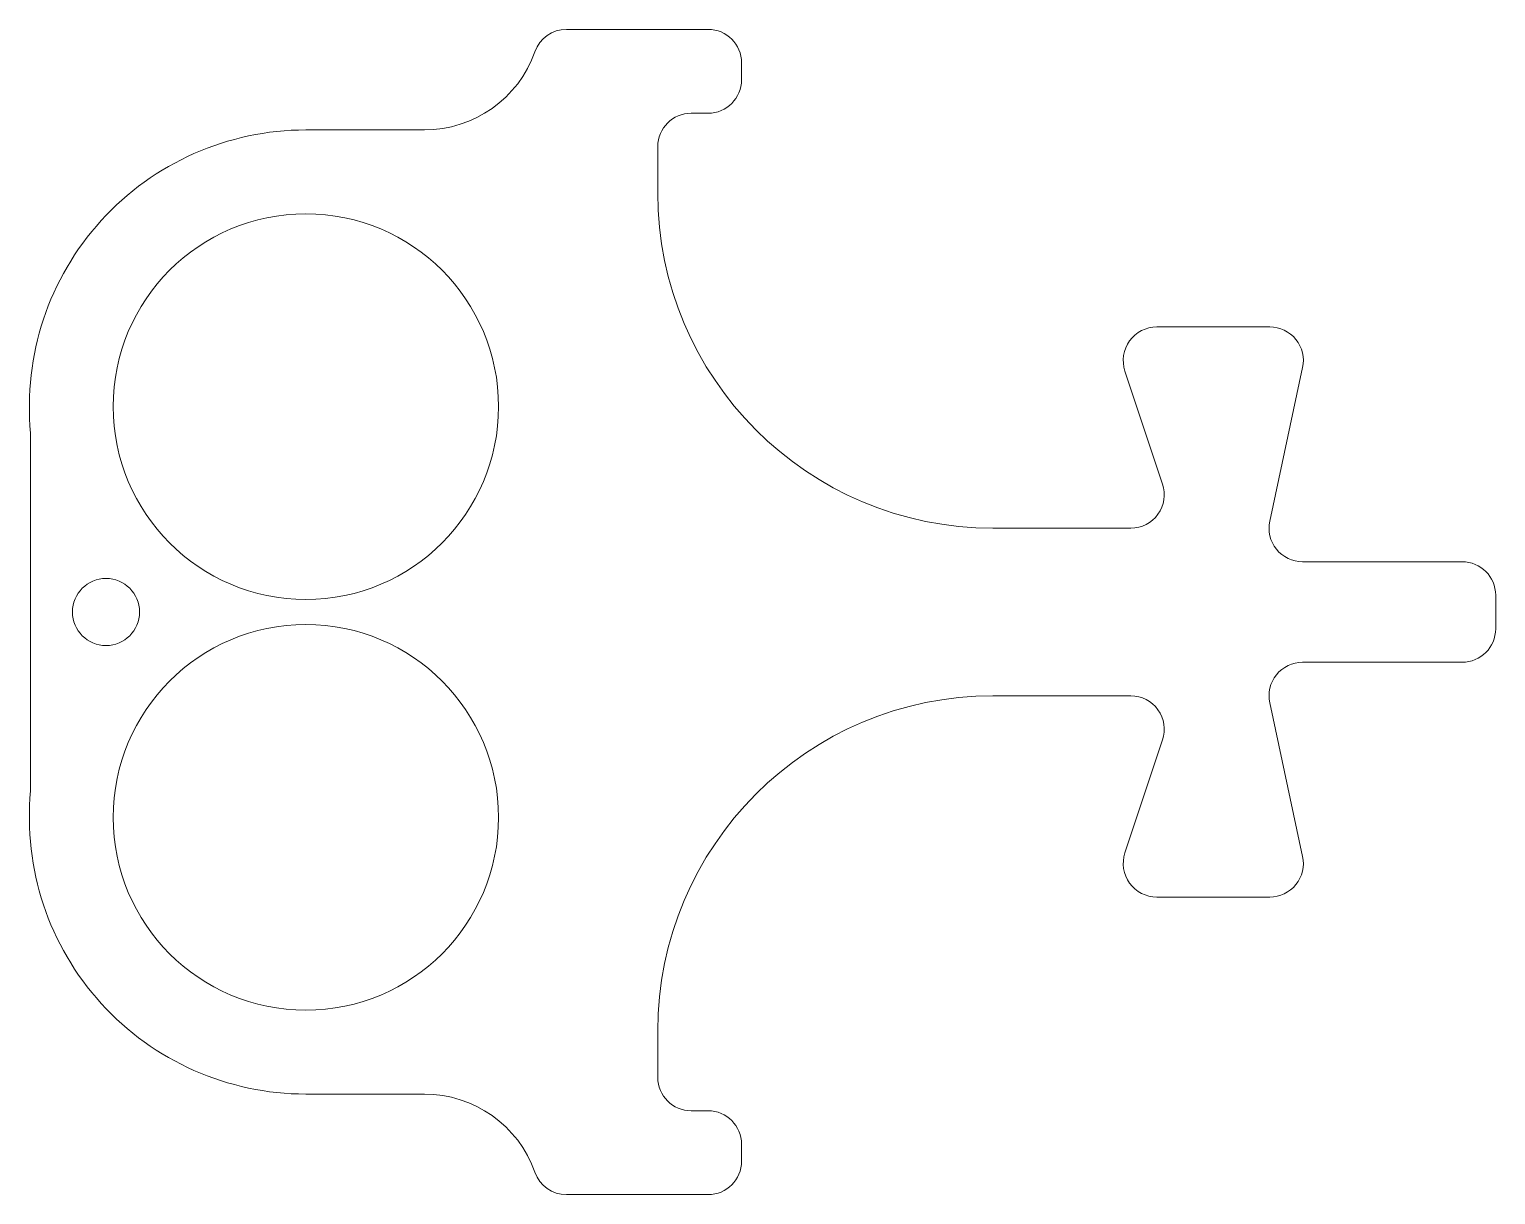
# Model space of a CAD drawing. Header units: millimetres. Extents: x -16.5 to 71, y -47 to 22.5.
import ezdxf

# ---------------------------------------------------------------- set-up
doc = ezdxf.new("R2010")
doc.units = ezdxf.units.MM

msp = doc.modelspace()

# ---------------------------------------------------------------- linework, layer by layer
at = {"color": 7, "linetype": 'Continuous', "lineweight": 15}
for p, q in [((24, 22.5), (15.557, 22.5)), ((26, 19.5), (26, 20.5)), ((23, 17.5), (24, 17.5)), ((7.072, 16.5), (0, 16.5)), ((21, 12.75), (21, 15.5)), ((57.526, 4.75), (50.775, 4.75)), ((48.877, 2.118), (51.123, -4.618)), ((59.482, 2.331), (57.518, -6.831)), ((-16.425, -1.576), (-16.425, -22.924)), ((49.225, -7.25), (41, -7.25)), ((59.474, -9.25), (69, -9.25)), ((71, -13.25), (71, -11.25)), ((69, -15.25), (59.474, -15.25)), ((41, -17.25), (49.225, -17.25)), ((57.518, -17.669), (59.482, -26.831)), ((51.123, -19.882), (48.877, -26.618)), ((50.775, -29.25), (57.526, -29.25)), ((21, -40), (21, -37.25)), ((0, -41), (7.072, -41)), ((24, -42), (23, -42)), ((26, -45), (26, -44)), ((15.557, -47), (24, -47))]:
    msp.add_line(p, q, dxfattribs=at)
for centre, radius in [((0, 0), 11.5), ((-11.925, -12.25), 2), ((0, -24.5), 11.5)]:
    msp.add_circle(centre, radius, dxfattribs=at)
for centre, radius, start, end in [((15.557, 20.5), 2, 90, 160.52878), ((24, 20.5), 2, 0, 90), ((7.072, 23.5), 7, 270, 340.52878), ((24, 19.5), 2, 270, 0), ((23, 15.5), 2, 90, 180), ((0, 0), 16.5, 90, 185.48267), ((41, 12.75), 20, 180, 270), ((50.775, 2.75), 2, 90, 198.43495), ((57.526, 2.75), 2, 347.90524, 90), ((49.225, -5.25), 2, 270, 18.43495), ((59.474, -7.25), 2, 167.90524, 270), ((69, -11.25), 2, 0, 90), ((69, -13.25), 2, 270, 0), ((59.474, -17.25), 2, 90, 192.09476), ((41, -37.25), 20, 90, 180), ((49.225, -19.25), 2, 341.56505, 90), ((0, -24.5), 16.5, 174.51733, 270), ((50.775, -27.25), 2, 161.56505, 270), ((57.526, -27.25), 2, 270, 12.09476), ((23, -40), 2, 180, 270), ((7.072, -48), 7, 19.47122, 90), ((24, -44), 2, 0, 90), ((24, -45), 2, 270, 0), ((15.557, -45), 2, 199.47122, 270)]:
    msp.add_arc(centre, radius, start, end, dxfattribs=at)

doc.saveas('drawing.dxf')
